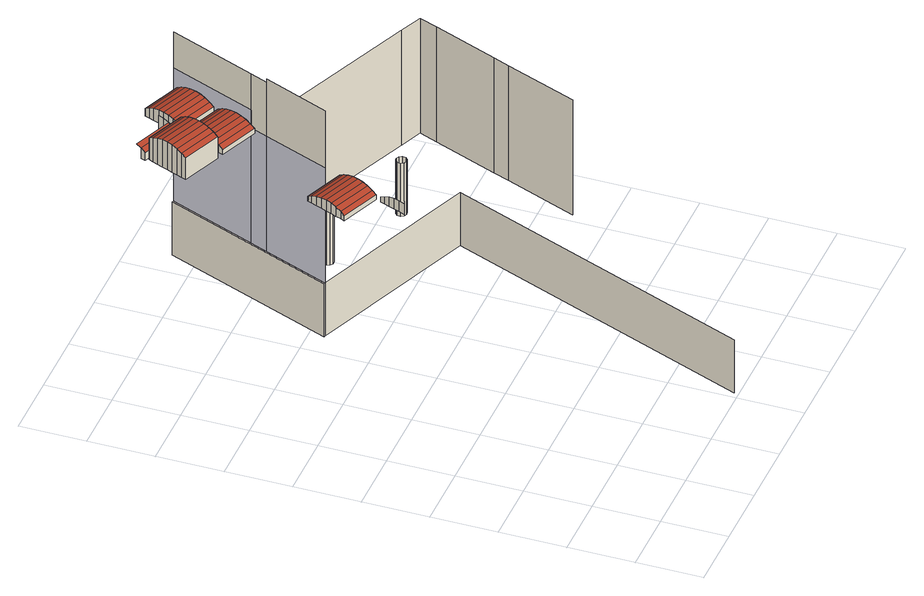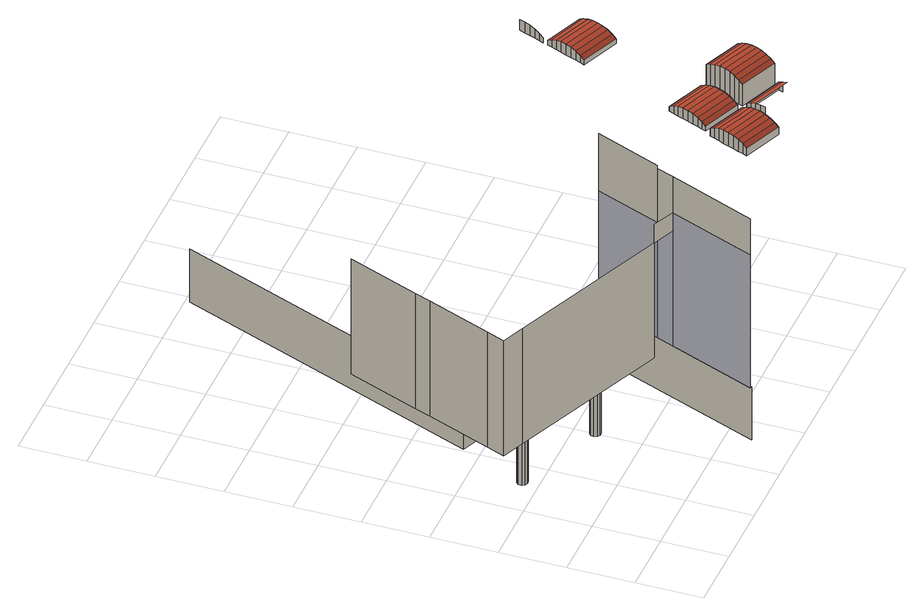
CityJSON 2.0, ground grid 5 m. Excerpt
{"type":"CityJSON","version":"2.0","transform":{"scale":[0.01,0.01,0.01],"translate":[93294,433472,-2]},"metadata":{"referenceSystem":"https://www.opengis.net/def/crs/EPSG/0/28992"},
"CityObjects":{
"building1":{"type":"Building","attributes":{"measuredHeight":21.81},"children":["building1-1","building1-2","building1-3","building1-4"],"geometry":[{"type":"MultiSurface","lod":"2","boundaries":[[[0,1,2,3]],[[3,4,5,0]],[[4,6,7,5]],[[6,8,9,7]],[[10,11,12,13]],[[8,14,15,9]],[[13,12,16,17]],[[18,19,20,21]],[[17,16,22,23]],[[24,18,21,25]],[[23,22,26,27]],[[11,24,25,28]],[[27,26,29,30]],[[31,32,30,29]],[[12,11,28,33]],[[33,34,16,12]],[[34,35,22,16]],[[35,36,26,22]],[[36,31,29,26]],[[37,38,39,40]],[[38,37,41,42]],[[42,41,43,44]],[[44,43,45,46]],[[46,45,47,48]],[[49,50,51,52]],[[48,47,53,54]],[[41,37,40,55]],[[54,53,56,57]],[[43,41,55,58]],[[57,56,59,60]],[[61,62,63,64]],[[45,43,58,65]],[[60,59,66,67]],[[62,68,69,63]],[[70,71,67,66]],[[47,45,65,72]],[[73,49,52,74]],[[68,75,76,69]],[[49,73,77,50]],[[72,78,53,47]],[[75,79,80,76]],[[50,77,81,82]],[[78,83,56,53]],[[84,80,79,85]],[[86,61,64,87]],[[83,88,59,56]],[[61,86,89,62]],[[90,84,85,91]],[[88,70,66,59]],[[62,89,92,68]],[[93,90,91,94]],[[68,92,95,75]],[[96,93,94,97]],[[77,73,74,98]],[[75,95,99,79]],[[81,77,98,100]],[[101,102,103,104]],[[79,99,105,85]],[[106,81,100,107]],[[89,86,87,108]],[[102,109,110,103]],[[85,105,111,91]],[[112,106,107,113]],[[92,89,108,114]],[[109,115,116,110]],[[91,111,117,94]],[[95,92,114,118]],[[115,119,120,116]],[[94,117,121,97]],[[122,96,97,121]],[[99,95,118,123]],[[124,101,104,125]],[[101,124,126,102]],[[123,127,105,99]],[[102,126,128,109]],[[127,129,111,105]],[[109,128,130,115]],[[129,131,117,111]],[[115,130,132,119]],[[131,122,121,117]],[[119,132,133,134]],[[126,124,125,135]],[[128,126,135,136]],[[137,138,139,140]],[[130,128,136,141]],[[132,130,141,142]],[[142,143,133,132]],[[143,144,145,133]],[[144,146,147,145]],[[140,148,149,150]],[[151,150,149,152,153]],[[148,154,155,149]],[[156,157,152,149,155]],[[148,140,139,158,159,154]],[[138,160,158,139]],[[155,154,159,161,156]],[[162,157,156,161]]],"semantics":{"surfaces":[{"type":"WallSurface"},{"type":"RoofSurface"},{"type":"ClosureSurface"},{"type":"OuterCeilingSurface"}],"values":[0,0,0,0,1,0,1,0,1,0,1,0,1,0,0,0,0,0,0,0,1,1,1,1,0,1,0,1,0,1,0,0,1,0,0,0,0,0,1,0,0,1,0,0,0,0,1,0,0,1,0,1,0,0,1,0,0,1,0,0,0,1,0,0,0,1,0,0,1,0,0,0,1,0,1,0,1,0,1,0,1,0,0,0,0,0,0,0,0,2,0,2,0,3,0,2,0]}}]},
"building1-1":{"type":"BuildingInstallation","parents":["building1"],"geometry":[{"type":"MultiSurface","lod":"2","boundaries":[[[31,32,30,29]],[[163,164,23,27]],[[35,36,26,22]],[[164,165,17,23]],[[165,166,13,17]],[[33,34,16,12]],[[167,10,168,169]],[[11,24,25,28]],[[18,19,20,21]],[[170,167,169,171]],[[24,18,21,25]],[[172,170,171,173]],[[19,172,173,20]],[[36,31,29,26]],[[32,163,27,30]],[[12,11,28,33]],[[34,35,22,16]],[[10,13,166,168]],[[27,26,29,30]],[[23,22,26,27]],[[17,16,22,23]],[[13,12,16,17]],[[10,11,12,13]],[[170,18,24,167]],[[167,24,11,10]],[[172,19,18,170]]],"semantics":{"surfaces":[{"type":"WallSurface"},{"type":"RoofSurface"}],"values":[0,0,0,0,0,0,0,0,0,0,0,0,0,0,0,0,0,0,1,1,1,1,1,1,1,1]}}]},
"building1-2":{"type":"BuildingInstallation","parents":["building1"],"geometry":[{"type":"MultiSurface","lod":"2","boundaries":[[[70,71,67,66]],[[38,42,174,39]],[[43,41,55,58]],[[37,38,39,40]],[[175,176,54,57]],[[47,45,65,72]],[[72,78,53,47]],[[42,44,177,174]],[[88,70,66,59]],[[178,175,57,60]],[[44,46,179,177]],[[41,37,40,55]],[[78,83,56,53]],[[45,43,58,65]],[[176,180,48,54]],[[83,88,59,56]],[[46,48,180,179]],[[71,178,60,67]],[[60,59,66,67]],[[42,41,43,44]],[[48,47,53,54]],[[54,53,56,57]],[[44,43,45,46]],[[38,37,41,42]],[[57,56,59,60]],[[46,45,47,48]]],"semantics":{"surfaces":[{"type":"WallSurface"},{"type":"RoofSurface"}],"values":[0,0,0,0,0,0,0,0,0,0,0,0,0,0,0,0,0,0,1,1,1,1,1,1,1,1]}}]},
"building1-3":{"type":"BuildingInstallation","parents":["building1"],"geometry":[{"type":"MultiSurface","lod":"2","boundaries":[[[96,93,94,97]],[[131,122,121,117]],[[122,96,97,121]],[[129,131,117,111]],[[93,90,91,94]],[[90,84,85,91]],[[75,79,80,76]],[[62,68,69,63]],[[99,95,118,123]],[[68,75,76,69]],[[61,62,63,64]],[[86,61,64,87]],[[89,86,87,108]],[[127,129,111,105]],[[123,127,105,99]],[[95,92,114,118]],[[92,89,108,114]],[[84,80,79,85]],[[94,117,121,97]],[[91,111,117,94]],[[79,99,105,85]],[[75,95,99,79]],[[68,92,95,75]],[[62,89,92,68]],[[61,86,89,62]],[[85,105,111,91]]],"semantics":{"surfaces":[{"type":"WallSurface"},{"type":"RoofSurface"}],"values":[0,0,0,0,0,0,0,0,0,0,0,0,0,0,0,0,0,0,1,1,1,1,1,1,1,1]}}]},
"building1-4":{"type":"BuildingInstallation","parents":["building1"],"geometry":[{"type":"MultiSurface","lod":"2","boundaries":[[[115,119,120,116]],[[109,115,116,110]],[[143,144,145,133]],[[181,182,183,184]],[[130,128,136,141]],[[146,185,186,147]],[[101,102,103,104]],[[185,181,184,186]],[[187,188,134,189]],[[144,146,147,145]],[[142,143,133,132]],[[132,130,141,142]],[[102,109,110,103]],[[128,126,135,136]],[[124,101,104,125]],[[126,124,125,135]],[[188,120,119,134]],[[182,187,189,183]],[[189,145,147,183]],[[101,124,126,102]],[[119,132,133,134]],[[102,126,128,109]],[[134,133,145,189]],[[109,128,130,115]],[[183,147,186,184]],[[115,130,132,119]]],"semantics":{"surfaces":[{"type":"WallSurface"},{"type":"RoofSurface"}],"values":[0,0,0,0,0,0,0,0,0,0,0,0,0,0,0,0,0,0,1,1,1,1,1,1,1,1]}}]},
"building2":{"type":"Building","attributes":{"measuredHeight":21.9},"geometry":[{"type":"MultiSurface","lod":"2","boundaries":[[[140,150,149,148]],[[190,191,192,193]],[[148,149,155,154]],[[155,194,195,156]],[[137,140,191,190]],[[155,156,161,159,154]],[[196,197,198,199]],[[200,196,199,201]],[[198,197,202,203,204]],[[205,200,201,206]],[[202,207,208,203]],[[209,210,211,212,207,202,197,196,200,205]],[[209,205,206,213]],[[208,207,212,214,215]],[[210,209,213,216]],[[212,211,217,214]],[[218,217,211,210,216]],[[219,220,221,222]],[[194,223,224,225]],[[226,219,222,227]],[[228,229,230,231]],[[232,228,231,233]],[[230,229,234,235,236]],[[237,238,239,232,233]],[[235,234,240,241,242]],[[243,244,245,246,240,234,229,228,232,239]],[[247,243,239,238,248]],[[240,246,249,241]],[[247,250,251,244,243]],[[246,245,252,249]],[[245,244,251,252]],[[253,226,227,254]],[[223,255,256,224]],[[255,253,254,256]]],"semantics":{"surfaces":[{"type":"ClosureSurface"},{"type":"WallSurface"},{"type":"GroundSurface"}],"values":[0,1,0,1,1,0,1,1,1,1,1,2,1,1,1,1,1,1,1,1,1,1,1,1,1,2,1,1,1,1,1,1,1,1]}}]}
},
"vertices":[
[289,2013,2079],[272,1970,2075],[272,1970,1986],[289,2013,1986],[306,2055,1986],[306,2055,2075],[323,2097,1986],[323,2097,2065],[338,2135,1986],[338,2135,2048],[108,2442,2075],[410,2320,2075],[427,2363,2079],[125,2485,2079],[352,2169,1986],[352,2169,2026],[445,2405,2075],[142,2527,2075],[378,2240,2048],[365,2206,2026],[365,2206,1986],[378,2240,1986],[461,2446,2065],[159,2568,2065],[394,2279,2065],[394,2279,1986],[477,2485,2048],[174,2607,2048],[410,2320,1986],[491,2519,2026],[188,2641,2026],[491,2519,1986],[188,2641,1986],[427,2363,1986],[445,2405,1986],[461,2446,1986],[477,2485,1986],[430,3389,2170],[127,3511,2170],[127,3511,1986],[430,3389,1986],[444,3424,2192],[141,3546,2192],[459,3462,2208],[157,3584,2208],[476,3503,2219],[173,3625,2219],[493,3546,2222],[190,3668,2222],[266,3858,2026],[280,3892,2048],[280,3892,1960],[266,3858,1960],[510,3588,2219],[208,3710,2219],[444,3424,1986],[527,3629,2208],[224,3752,2208],[459,3462,1986],[542,3668,2192],[240,3790,2192],[482,3372,2026],[496,3407,2048],[496,3407,1986],[482,3372,1986],[476,3503,1986],[556,3702,2170],[254,3824,2170],[511,3445,2064],[511,3445,1986],[556,3702,1986],[254,3824,1986],[493,3546,1986],[569,3736,2026],[569,3736,1960],[527,3486,2075],[527,3486,1986],[583,3770,2048],[510,3588,1986],[545,3529,2078],[545,3529,1986],[598,3809,2065],[296,3931,2065],[527,3629,1986],[562,3571,1986],[562,3571,2075],[785,3250,2026],[785,3250,1986],[542,3668,1986],[798,3285,2048],[579,3613,1986],[579,3613,2064],[814,3323,2064],[594,3651,1986],[594,3651,2048],[830,3364,2075],[608,3685,1986],[608,3685,2026],[583,3770,1960],[848,3407,2078],[598,3809,1960],[619,3720,2024],[633,3754,2046],[633,3754,1960],[619,3720,1960],[865,3449,2075],[615,3850,2076],[615,3850,1960],[798,3285,1986],[649,3793,2062],[649,3793,1960],[881,3491,2064],[632,3893,2079],[632,3893,1960],[814,3323,1986],[665,3834,2073],[665,3834,1960],[897,3529,2048],[830,3364,1986],[682,3876,2076],[682,3876,1960],[910,3563,2026],[910,3563,1986],[848,3407,1986],[922,3598,2024],[922,3598,1960],[936,3632,2046],[865,3449,1986],[951,3671,2062],[881,3491,1986],[968,3712,2073],[897,3529,1986],[985,3754,2076],[1002,3797,2073],[699,3919,2073],[936,3632,1960],[951,3671,1960],[1193,2884,56],[1182,2888,56],[1182,2888,511],[1193,2884,511],[968,3712,1960],[985,3754,1960],[1002,3797,1960],[1019,3838,1960],[1019,3838,2062],[1034,3877,1960],[1034,3877,2046],[1393,3386,511],[1393,3386,1495],[1193,2884,1495],[1193,2884,1986],[1393,3386,1960],[1393,3386,1986],[1446,3518,511],[1446,3518,1495],[1446,3518,1651],[1446,3518,1960],[1697,4189,511],[1712,4183,511],[1697,4189,56],[1712,4183,1651],[1712,4183,1960],
[174,2607,1986],[159,2568,1986],[142,2527,1986],[125,2485,1986],[91,2401,2065],[108,2442,1986],[91,2401,1986],[76,2362,2048],[76,2362,1986],[62,2328,2026],[62,2328,1986],
[141,3546,1986],[224,3752,1986],[208,3710,1986],[157,3584,1986],[240,3790,1986],[173,3625,1986],[190,3668,1986],
[745,4033,1960],[732,3999,1960],[732,3999,2046],[745,4033,2024],[1048,3911,1960],[1048,3911,2024],[716,3960,1960],[699,3919,1960],[716,3960,2062],
[2480,2375,56],[2480,2375,511],[1552,31,511],[1552,31,56],[1617,3445,1495],[1617,3445,1651],[1956,3155,56],[1965,3132,56],[1965,3132,511],[1956,3155,511],[1962,3179,56],[1962,3179,511],[1986,3119,56],[1986,3119,511],[1972,3128,511],[1981,3194,56],[1981,3194,511],[2010,3121,56],[2010,3121,511],[2005,3196,56],[2026,3183,56],[2035,3160,56],[2029,3136,56],[2005,3196,511],[2029,3136,511],[2016,3126,511],[2026,3183,511],[2035,3160,511],[2031,3171,511],[2723,2111,1495],[2506,1564,1495],[2506,1564,511],[2723,2111,511],[2844,2938,1495],[2844,2938,511],[1617,3445,511],[2772,2235,1495],[2772,2235,511],[2652,2872,56],[2664,2851,56],[2664,2851,511],[2652,2872,511],[2655,2897,56],[2655,2897,511],[2686,2841,56],[2686,2841,511],[2674,2846,511],[2662,2904,511],[2672,2915,511],[2672,2915,56],[2710,2845,56],[2710,2845,511],[2703,2844,511],[2696,2919,56],[2718,2909,56],[2730,2888,56],[2727,2863,56],[2696,2919,511],[2678,2916,511],[2727,2863,511],[2711,2912,511],[2718,2909,511],[2730,2888,511],[2967,2726,1495],[2967,2726,511],[3022,2864,1495],[3022,2864,511]
]}
